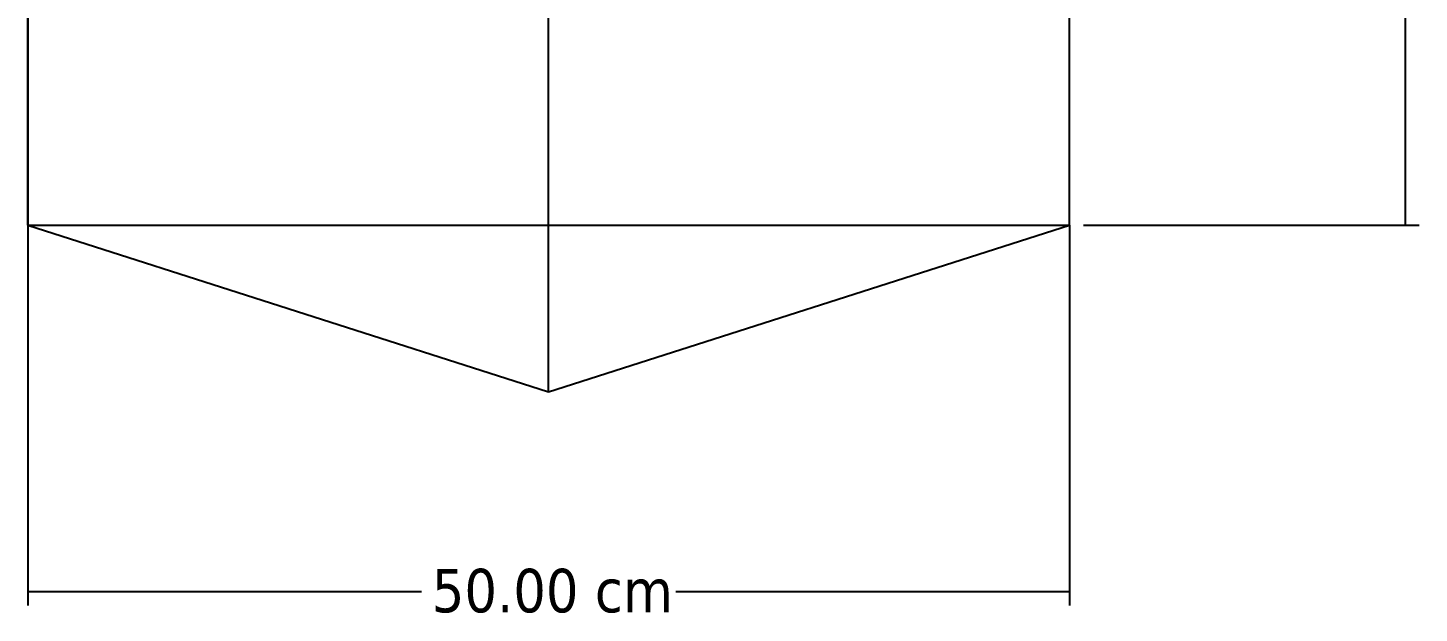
# Model space of a CAD drawing. Extents: x -35.9 to 36, y -41 to 41.6.
# Drawn here: x -35.9 to 30.9, y -41 to -13 of the extents above; entities that cross this region are included whole.
import ezdxf

# ---------------------------------------------------------------- set-up
doc = ezdxf.new("R2010")
doc.units = 0
doc.layers.get('0').update_dxf_attribs({"linetype": 'CONTINUOUS'})
doc.styles.add('TAHOMA', font='')
doc.styles.get('TAHOMA').set_extended_font_data('Tahoma')

msp = doc.modelspace()

# ---------------------------------------------------------------- linework, layer by layer
at = {"color": 250}
for p, q in [((-35.863, 19.917), (-35.863, -40.657)), ((30.256, -3.006), (30.256, -22.414)), ((14.137, -22.414), (14.137, -40.657)), ((14.807, -22.414), (30.925, -22.414)), ((-35.863, -39.988), (-16.972, -39.988)), ((-4.753, -39.988), (14.137, -39.988))]:
    msp.add_line(p, q, dxfattribs=at)
for p, q in [((-10.863, -22.414), (-10.863, -3.414)), ((-35.863, -22.414), (-35.863, -12.414)), ((14.137, -22.414), (14.137, -12.414)), ((-35.863, -22.414), (-10.863, -22.414)), ((-35.863, -22.414), (-10.863, -30.414)), ((-10.863, -22.414), (14.137, -22.414)), ((-10.863, -30.414), (14.137, -22.414)), ((-10.863, -30.414), (-10.863, -22.414))]:
    msp.add_line(p, q)

# ---------------------------------------------------------------- texts
at = {"color": 250, "insert": (-16.47, -41.03), "char_height": 2.0851, "attachment_point": 7, "style": 'TAHOMA'}
msp.add_mtext('50.00 cm', dxfattribs=at)

doc.saveas('drawing.dxf')
